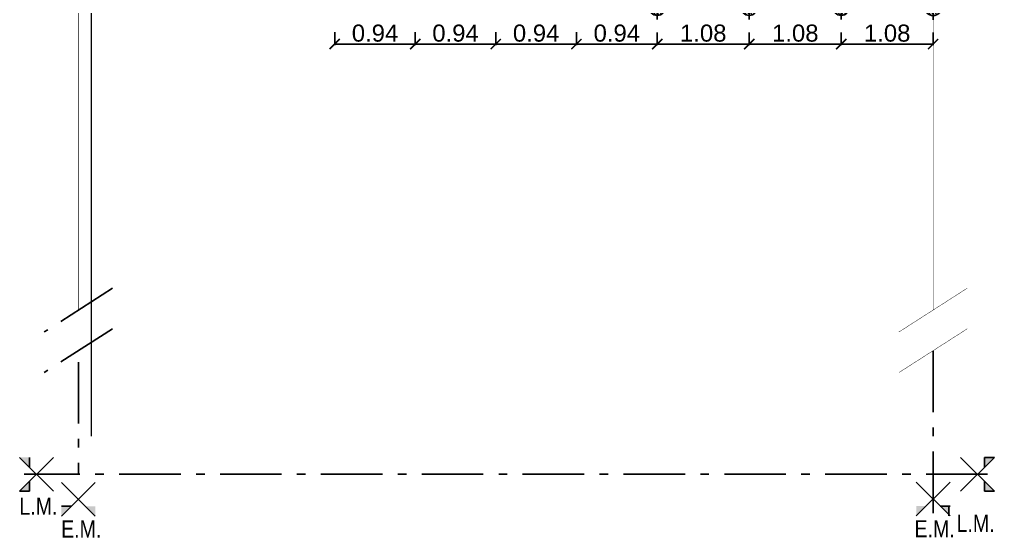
# Model space of a CAD drawing. Header units: millimetres. Extents: x 157 to 449, y 13 to 189.
# Drawn here: x 237.28 to 248.68, y 102.25 to 108.31 of the extents above; entities that cross this region are included whole.
import ezdxf

# ---------------------------------------------------------------- set-up
doc = ezdxf.new("R2010")
doc.units = ezdxf.units.MM
doc.header["$LTSCALE"] = 0.1
doc.header["$MEASUREMENT"] = 0
doc.header["$PDMODE"] = 3
doc.header["$PDSIZE"] = 0.1
doc.linetypes.add('ACAD_ISO04W100', pattern=[30, 24, -3, 0, -3])
doc.linetypes.add('ACAD_ISO10W100', pattern=[18, 12, -3, 0, -3])
doc.layers.get('DEFPOINTS').update_dxf_attribs({"color": 1})
for name, color, linetype in [('11.Ejes', 1, 'ACAD_ISO04W100'), ('EJES', 6, 'Continuous'), ('Funadciones', 7, 'Continuous'), ('FUNDACIONES-COTAS', 3, 'Continuous'), ('POLILINEA SUP', 150, 'Continuous')]:
    doc.layers.add(name, color=color, linetype=linetype)
doc.layers.add('17.Sombras', color=8, linetype='Continuous', lineweight=5)
doc.styles.add('Arial20', font='arial.ttf', dxfattribs={"height": 0.2})
doc.dimstyles.new('COTA-1-100', dxfattribs={"dimtxt": 0.2, "dimasz": 0.12, "dimexe": 0.012, "dimexo": 0.15, "dimgap": 0.025, "dimtad": 1, "dimzin": 0, "dimdsep": 46, "dimtxsty": 'Arial20', "dimblk1": 'ARCHTICK', "dimblk2": 'ARCHTICK', "dimsah": 1, "dimcen": 0.09, "dimclrd": 256, "dimclre": 256, "dimclrt": 256, "dimazin": 0, "dimtfac": 1, "dimtofl": 0, "dimtmove": 2, "dimatfit": 3, "dimldrblk": 'ARCHTICK', "dimfxl": 1, "dimtolj": 1, "dimtzin": 0, "dimarcsym": 0})

# ---------------------------------------------------------------- blocks, each defined once
blk = doc.blocks.new('PILOTIN')
at = {"layer": 'Funadciones'}
h = blk.add_hatch(dxfattribs=at)
h.set_pattern_fill('_USER', color=1, scale=0.025, angle=45, style=0, pattern_type=0)
h.set_pattern_definition([(135, (1221.583787, -310.26762), (0.01767766953, 0.01767766953), [])])
h.paths.add_polyline_path([(231.332, 120.183, 1), (231.132, 120.183, 1)])
at = {"layer": '11.Ejes', "ltscale": 0.5}
for q in [(231.232, 120.333), (231.082, 120.183), (231.382, 120.183), (231.232, 120.033)]:
    blk.add_line((231.232, 120.183), q, dxfattribs=at)
at = {"layer": 'Funadciones', "color": 1}
blk.add_circle((231.232, 120.183), 0.1, dxfattribs=at)
blk = doc.blocks.new('_ARCHTICK')
at = {"color": 0, "linetype": 'ByBlock', "const_width": 0.15}
blk.add_lwpolyline([(-0.5, -0.5), (0.5, 0.5)], dxfattribs=at)
blk = doc.blocks.new('*D415')
at = {"layer": 'DEFPOINTS', "color": 0, "transparency": 16777216}
for p in [(246.892, 108.307), (247.966, 108.307), (246.892, 108.023)]:
    blk.add_point(p, dxfattribs=at)
at = {"layer": 'FUNDACIONES-COTAS', "lineweight": -2, "transparency": 16777216}
for p, q in [((246.892, 108.157), (246.892, 108.011)), ((247.966, 108.157), (247.966, 108.011)), ((247.966, 108.023), (246.892, 108.023))]:
    blk.add_line(p, q, dxfattribs=at)
at = {"layer": 'FUNDACIONES-COTAS', "lineweight": -2, "transparency": 16777216, "xscale": 0.12, "yscale": 0.12, "zscale": 0.12, "rotation": 180}
blk.add_blockref('_ARCHTICK', (246.892, 108.023), dxfattribs=at)
at = {"layer": 'FUNDACIONES-COTAS', "lineweight": -2, "transparency": 16777216, "xscale": 0.12, "yscale": 0.12, "zscale": 0.12}
blk.add_blockref('_ARCHTICK', (247.966, 108.023), dxfattribs=at)
at = {"layer": 'FUNDACIONES-COTAS', "transparency": 16777216, "insert": (247.429, 108.15), "char_height": 0.2, "attachment_point": 5, "style": 'Arial20'}
blk.add_mtext('\\A1;1.08', dxfattribs=at)
blk = doc.blocks.new('*D416')
at = {"layer": 'DEFPOINTS', "color": 0, "transparency": 16777216}
for p in [(245.815, 108.309), (246.892, 108.307), (245.815, 108.023)]:
    blk.add_point(p, dxfattribs=at)
at = {"layer": 'FUNDACIONES-COTAS', "lineweight": -2, "transparency": 16777216}
for p, q in [((245.815, 108.159), (245.815, 108.011)), ((246.892, 108.157), (246.892, 108.011)), ((246.892, 108.023), (245.815, 108.023))]:
    blk.add_line(p, q, dxfattribs=at)
at = {"layer": 'FUNDACIONES-COTAS', "lineweight": -2, "transparency": 16777216, "xscale": 0.12, "yscale": 0.12, "zscale": 0.12, "rotation": 180}
blk.add_blockref('_ARCHTICK', (245.815, 108.023), dxfattribs=at)
at = {"layer": 'FUNDACIONES-COTAS', "lineweight": -2, "transparency": 16777216, "xscale": 0.12, "yscale": 0.12, "zscale": 0.12}
blk.add_blockref('_ARCHTICK', (246.892, 108.023), dxfattribs=at)
at = {"layer": 'FUNDACIONES-COTAS', "transparency": 16777216, "insert": (246.354, 108.15), "char_height": 0.2, "attachment_point": 5, "style": 'Arial20'}
blk.add_mtext('\\A1;1.08', dxfattribs=at)
blk = doc.blocks.new('*D417')
at = {"layer": 'DEFPOINTS', "color": 0, "transparency": 16777216}
for p in [(244.739, 108.309), (245.815, 108.309), (244.739, 108.023)]:
    blk.add_point(p, dxfattribs=at)
at = {"layer": 'FUNDACIONES-COTAS', "lineweight": -2, "transparency": 16777216}
for p, q in [((244.739, 108.159), (244.739, 108.011)), ((245.815, 108.159), (245.815, 108.011)), ((245.815, 108.023), (244.739, 108.023))]:
    blk.add_line(p, q, dxfattribs=at)
at = {"layer": 'FUNDACIONES-COTAS', "lineweight": -2, "transparency": 16777216, "xscale": 0.12, "yscale": 0.12, "zscale": 0.12, "rotation": 180}
blk.add_blockref('_ARCHTICK', (244.739, 108.023), dxfattribs=at)
at = {"layer": 'FUNDACIONES-COTAS', "lineweight": -2, "transparency": 16777216, "xscale": 0.12, "yscale": 0.12, "zscale": 0.12}
blk.add_blockref('_ARCHTICK', (245.815, 108.023), dxfattribs=at)
at = {"layer": 'FUNDACIONES-COTAS', "transparency": 16777216, "insert": (245.277, 108.15), "char_height": 0.2, "attachment_point": 5, "style": 'Arial20'}
blk.add_mtext('\\A1;1.08', dxfattribs=at)
blk = doc.blocks.new('*D423')
at = {"layer": 'DEFPOINTS', "color": 0, "transparency": 16777216}
for p in [(243.793, 108.311), (244.739, 108.309), (243.793, 108.023)]:
    blk.add_point(p, dxfattribs=at)
at = {"layer": 'FUNDACIONES-COTAS', "lineweight": -2, "transparency": 16777216}
for p, q in [((243.793, 108.161), (243.793, 108.011)), ((244.739, 108.159), (244.739, 108.011)), ((244.739, 108.023), (243.793, 108.023))]:
    blk.add_line(p, q, dxfattribs=at)
at = {"layer": 'FUNDACIONES-COTAS', "lineweight": -2, "transparency": 16777216, "xscale": 0.12, "yscale": 0.12, "zscale": 0.12, "rotation": 180}
blk.add_blockref('_ARCHTICK', (243.793, 108.023), dxfattribs=at)
at = {"layer": 'FUNDACIONES-COTAS', "lineweight": -2, "transparency": 16777216, "xscale": 0.12, "yscale": 0.12, "zscale": 0.12}
blk.add_blockref('_ARCHTICK', (244.739, 108.023), dxfattribs=at)
at = {"layer": 'FUNDACIONES-COTAS', "transparency": 16777216, "insert": (244.266, 108.15), "char_height": 0.2, "attachment_point": 5, "style": 'Arial20'}
blk.add_mtext('\\A1;0.94', dxfattribs=at)
blk = doc.blocks.new('*D424')
at = {"layer": 'DEFPOINTS', "color": 0, "transparency": 16777216}
for p in [(242.85, 108.311), (243.793, 108.311), (242.85, 108.023)]:
    blk.add_point(p, dxfattribs=at)
at = {"layer": 'FUNDACIONES-COTAS', "lineweight": -2, "transparency": 16777216}
for p, q in [((242.85, 108.161), (242.85, 108.011)), ((243.793, 108.161), (243.793, 108.011)), ((243.793, 108.023), (242.85, 108.023))]:
    blk.add_line(p, q, dxfattribs=at)
at = {"layer": 'FUNDACIONES-COTAS', "lineweight": -2, "transparency": 16777216, "xscale": 0.12, "yscale": 0.12, "zscale": 0.12, "rotation": 180}
blk.add_blockref('_ARCHTICK', (242.85, 108.023), dxfattribs=at)
at = {"layer": 'FUNDACIONES-COTAS', "lineweight": -2, "transparency": 16777216, "xscale": 0.12, "yscale": 0.12, "zscale": 0.12}
blk.add_blockref('_ARCHTICK', (243.793, 108.023), dxfattribs=at)
at = {"layer": 'FUNDACIONES-COTAS', "transparency": 16777216, "insert": (243.322, 108.15), "char_height": 0.2, "attachment_point": 5, "style": 'Arial20'}
blk.add_mtext('\\A1;0.94', dxfattribs=at)
blk = doc.blocks.new('*D425')
at = {"layer": 'DEFPOINTS', "color": 0, "transparency": 16777216}
for p in [(241.908, 108.311), (242.85, 108.311), (241.908, 108.023)]:
    blk.add_point(p, dxfattribs=at)
at = {"layer": 'FUNDACIONES-COTAS', "lineweight": -2, "transparency": 16777216}
for p, q in [((241.908, 108.161), (241.908, 108.011)), ((242.85, 108.161), (242.85, 108.011)), ((242.85, 108.023), (241.908, 108.023))]:
    blk.add_line(p, q, dxfattribs=at)
at = {"layer": 'FUNDACIONES-COTAS', "lineweight": -2, "transparency": 16777216, "xscale": 0.12, "yscale": 0.12, "zscale": 0.12, "rotation": 180}
blk.add_blockref('_ARCHTICK', (241.908, 108.023), dxfattribs=at)
at = {"layer": 'FUNDACIONES-COTAS', "lineweight": -2, "transparency": 16777216, "xscale": 0.12, "yscale": 0.12, "zscale": 0.12}
blk.add_blockref('_ARCHTICK', (242.85, 108.023), dxfattribs=at)
at = {"layer": 'FUNDACIONES-COTAS', "transparency": 16777216, "insert": (242.379, 108.15), "char_height": 0.2, "attachment_point": 5, "style": 'Arial20'}
blk.add_mtext('\\A1;0.94', dxfattribs=at)
blk = doc.blocks.new('*D426')
at = {"layer": 'DEFPOINTS', "color": 0, "transparency": 16777216}
for p in [(240.965, 108.311), (241.908, 108.311), (240.965, 108.023)]:
    blk.add_point(p, dxfattribs=at)
at = {"layer": 'FUNDACIONES-COTAS', "lineweight": -2, "transparency": 16777216}
for p, q in [((240.965, 108.161), (240.965, 108.011)), ((241.908, 108.161), (241.908, 108.011)), ((241.908, 108.023), (240.965, 108.023))]:
    blk.add_line(p, q, dxfattribs=at)
at = {"layer": 'FUNDACIONES-COTAS', "lineweight": -2, "transparency": 16777216, "xscale": 0.12, "yscale": 0.12, "zscale": 0.12, "rotation": 180}
blk.add_blockref('_ARCHTICK', (240.965, 108.023), dxfattribs=at)
at = {"layer": 'FUNDACIONES-COTAS', "lineweight": -2, "transparency": 16777216, "xscale": 0.12, "yscale": 0.12, "zscale": 0.12}
blk.add_blockref('_ARCHTICK', (241.908, 108.023), dxfattribs=at)
at = {"layer": 'FUNDACIONES-COTAS', "transparency": 16777216, "insert": (241.437, 108.15), "char_height": 0.2, "attachment_point": 5, "style": 'Arial20'}
blk.add_mtext('\\A1;0.94', dxfattribs=at)

msp = doc.modelspace()

# ---------------------------------------------------------------- hatches: boundary and pattern name
at = {"layer": 'EJES', "linetype": 'ACAD_ISO10W100', "ltscale": 0.6}
h = msp.add_hatch(color=256, dxfattribs=at)
h.dxf.hatch_style = 1
h.paths.add_polyline_path([(237.3939, 103.185), (237.2776, 103.185), (237.3939, 103.0687)])
h.paths.add_polyline_path([(237.3939, 102.7891), (237.3939, 102.9054), (237.2776, 102.7891)])
h = msp.add_hatch(color=256, dxfattribs=at)
h.dxf.hatch_style = 1
h.paths.add_polyline_path([(248.5683, 103.0687), (248.6847, 103.185), (248.5683, 103.185)])
h.paths.add_polyline_path([(248.6847, 102.7891), (248.5683, 102.9054), (248.5683, 102.7891)])
h = msp.add_hatch(color=256, dxfattribs=at)
h.dxf.hatch_style = 1
h.paths.add_polyline_path([(238.0479, 102.613), (238.1643, 102.4967), (238.1643, 102.613)])
h.paths.add_polyline_path([(237.7683, 102.4967), (237.8847, 102.613), (237.7683, 102.613)])
h = msp.add_hatch(color=256, dxfattribs=at)
h.dxf.hatch_style = 1
h.paths.add_polyline_path([(248.0479, 102.6159), (248.1643, 102.4995), (248.1643, 102.6159)])
h.paths.add_polyline_path([(247.7683, 102.4995), (247.8847, 102.6159), (247.7683, 102.6159)])

# ---------------------------------------------------------------- linework, layer by layer
at = {"layer": '11.Ejes'}
for p, q in [((248.5683, 103.185), (248.5683, 103.0687)), ((248.6847, 103.185), (248.5683, 103.185)), ((248.1492, 102.4995), (248.1492, 102.6159))]:
    msp.add_line(p, q, dxfattribs=at)
at = {"layer": '17.Sombras', "color": 8, "true_color": 0x7d7d7d}
msp.add_line((238.1169, 109.7132), (238.1169, 103.4324), dxfattribs=at)
at = {"layer": 'EJES', "linetype": 'ACAD_ISO10W100', "ltscale": 0.6}
for p, q in [((247.9663, 104.4341), (247.9663, 102.3621)), ((237.9663, 104.3012), (237.9663, 102.987)), ((237.2776, 102.7891), (237.6736, 103.185)), ((237.2776, 102.7891), (237.6736, 103.185)), ((237.2776, 103.185), (237.6736, 102.7891)), ((237.3939, 103.185), (237.3939, 103.0687)), ((248.6847, 102.7891), (248.2887, 103.185)), ((248.6847, 102.7891), (248.2887, 103.185)), ((248.6847, 103.185), (248.2887, 102.7891)), ((248.604, 102.987), (237.3323, 102.987)), ((237.3939, 102.9054), (237.3939, 102.7891)), ((237.7683, 102.4967), (238.1643, 102.8926)), ((237.7683, 102.4967), (238.1643, 102.8926)), ((238.1643, 102.4967), (237.7683, 102.8926)), ((247.7683, 102.4995), (248.1643, 102.8955)), ((247.7683, 102.4995), (248.1643, 102.8955)), ((248.1643, 102.4995), (247.7683, 102.8955)), ((248.5683, 102.9054), (248.5683, 102.7891)), ((237.2776, 102.7891), (237.3939, 102.7891)), ((248.6847, 102.7891), (248.5683, 102.7891)), ((237.8847, 102.613), (237.7683, 102.613)), ((248.1643, 102.6159), (248.0479, 102.6159))]:
    msp.add_line(p, q, dxfattribs=at)
at = {"layer": 'EJES', "linetype": 'ACAD_ISO10W100', "ltscale": 0.6, "const_width": 0.005}
for points in [[(247.9663, 117.9579), (247.9663, 104.9093), (247.9663, 104.9093)], [(237.9663, 111.7411), (237.9663, 104.9093)], [(248.3663, 105.1658), (247.5663, 104.6528)], [(248.3663, 104.6906), (247.5663, 104.1776)]]:
    msp.add_lwpolyline(points, dxfattribs=at)
at = {"layer": 'EJES', "linetype": 'ACAD_ISO10W100', "ltscale": 0.6}
for points in [[(238.3663, 105.1658), (237.5663, 104.6528)], [(238.3663, 104.6906), (237.5663, 104.1776)]]:
    msp.add_lwpolyline(points, dxfattribs=at)

# ---------------------------------------------------------------- block references
at = {"layer": 'POLILINEA SUP'}
for p in [(13.5067, -11.7242), (14.5834, -11.7242), (15.6601, -11.7242), (16.7344, -11.7257)]:
    msp.add_blockref('PILOTIN', p, dxfattribs=at)

# ---------------------------------------------------------------- texts
at = {"layer": 'EJES', "linetype": 'ACAD_ISO10W100', "ltscale": 0.6, "char_height": 0.2, "width": 1.294531}
for s, insert, attachment_point in [('{\\fArial Narrow|b0|i0|c0|p34;L.M.}', (237.4985, 102.5136), 8), ('{\\fArial Narrow|b0|i0|c0|p34;E.M.}', (237.9997, 102.4472), 2), ('{\\fArial Narrow|b0|i0|c0|p34;E.M.}', (247.9847, 102.4501), 2), ('{\\fArial Narrow|b0|i0|c0|p34;L.M.}', (248.4638, 102.5136), 2)]:
    msp.add_mtext(s, dxfattribs=dict(at, insert=insert, attachment_point=attachment_point))

# ---------------------------------------------------------------- dimensions: what is measured, and where the dimension line sits
at = {"layer": 'FUNDACIONES-COTAS'}
for base, p1, p2, picture, middle in [((240.9653, 108.0228), (241.9078, 108.3108), (240.9653, 108.3108), '*D426', (241.4366, 108.1499)), ((241.9078, 108.0228), (242.8503, 108.3108), (241.9078, 108.3108), '*D425', (242.3791, 108.1499)), ((242.8503, 108.0228), (243.7928, 108.3108), (242.8503, 108.3108), '*D424', (243.3216, 108.1499)), ((244.7387, 108.0228), (245.8153, 108.3089), (244.7387, 108.3089), '*D417', (245.277, 108.1499)), ((245.8153, 108.0228), (246.892, 108.3073), (245.8153, 108.3089), '*D416', (246.3537, 108.1499))]:
    dim = msp.add_linear_dim(base=base, p1=p1, p2=p2, dimstyle='COTA-1-100', dxfattribs=at)
    dim.commit()
    dim.dimension.update_dxf_attribs({"geometry": picture, "text_midpoint": middle})
for base, p1, p2, text, picture, middle in [((243.7928, 108.0228), (244.7387, 108.3089), (243.7928, 108.3108), '0.94', '*D423', (244.2658, 108.1499)), ((246.892, 108.0228), (247.9663, 108.3073), (246.892, 108.3073), '1.08', '*D415', (247.4292, 108.1499))]:
    dim = msp.add_linear_dim(base=base, p1=p1, p2=p2, text=text, dimstyle='COTA-1-100', dxfattribs=at)
    dim.commit()
    dim.dimension.update_dxf_attribs({"geometry": picture, "text_midpoint": middle})

doc.saveas('drawing.dxf')
